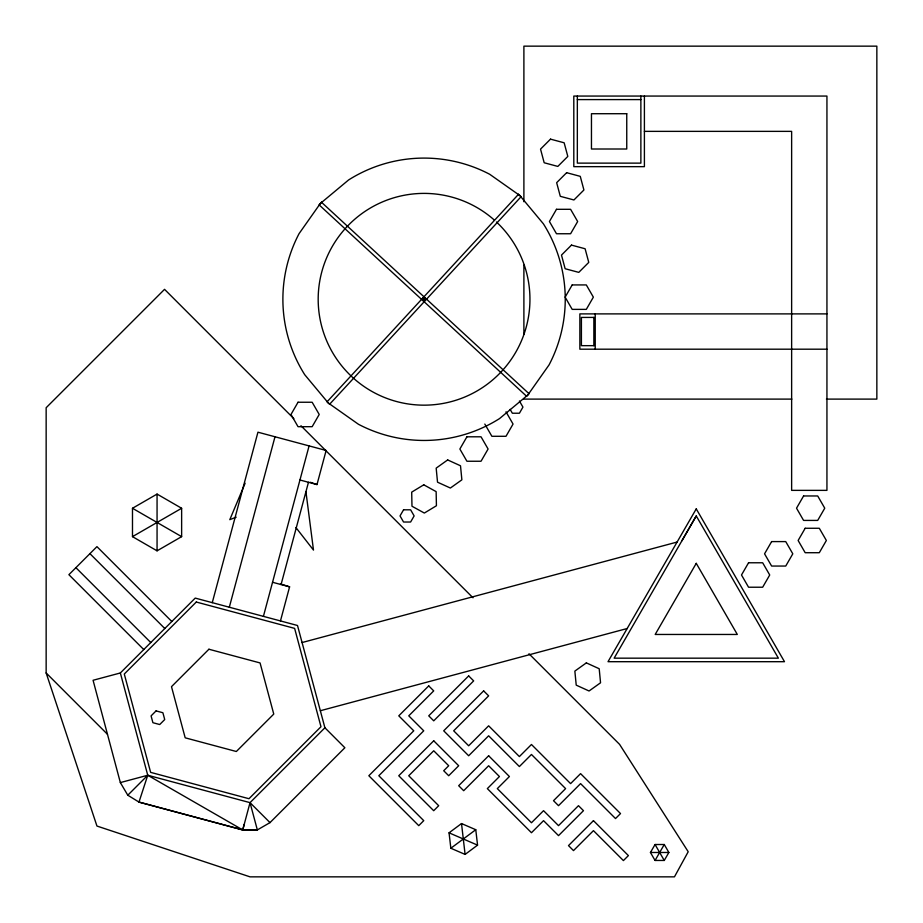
<?xml version="1.0" encoding="UTF-8"?>
<svg xmlns="http://www.w3.org/2000/svg" width="923" height="923" viewBox="0 0 923 923"><rect width="100%" height="100%" fill="white"/><g stroke="black" fill="none" stroke-linecap="round" stroke-linejoin="round"><path stroke-width="1.38" d="M244.18 824.481L242.726 829.927L138.981 802.087L127.789 795.211L120.348 782.589L93.073 680.274L120.348 672.971L195.226 598.092L297.506 625.494L324.908 727.774L344.867 747.745L270.001 822.612L257.344 829.927L242.726 829.927L147.749 775.251L120.348 782.589M212.267 602.661L257.944 432.195L326.131 450.47L316.993 484.563L299.952 479.995M229.319 607.23L274.996 436.764M263.413 616.368L309.09 445.901M281.065 584.559L308.467 482.279M280.454 620.937L289.591 586.843L280.454 583.901M324.908 727.774L250.029 802.652L242.726 829.927L138.981 802.087L147.749 775.251L120.348 672.971M245.114 483.271L229.804 519.661L236.184 517.168M696.254 515.934L614.13 658.168L778.377 658.168L696.254 515.934L681.912 540.763M650.45 852.483L655.053 844.51L664.26 844.51L668.863 852.483L664.26 860.455L655.053 860.455L650.45 852.483L668.863 852.483M655.053 860.455L664.26 844.51M422.872 300.575L425.261 297.979M127.789 795.211L147.749 775.251L250.029 802.652L270.001 822.612M449.051 832.823L461.512 823.558L475.772 829.719L477.56 845.145L465.1 854.41L450.839 848.249L449.051 832.823L477.56 845.145M450.839 848.249L475.772 829.719M132.485 508.273L157.06 494.082L181.635 508.273L181.635 536.644L157.06 550.835L132.485 536.644L132.485 508.273L181.635 536.644M132.485 536.644L181.635 508.273M302.063 642.546L677.09 542.055M320.339 710.733L627.179 628.517M577.337 99.592L640.874 99.592M644.404 131.366L791.634 131.366L791.634 490.367L826.939 490.367L826.939 96.061L573.806 96.061L573.806 166.659L644.404 166.659L644.404 96.061M826.939 313.889L579.863 313.889L579.863 349.194L826.939 349.194M594.32 317.42L581.409 317.42L581.409 345.664L594.32 345.664M523.895 399.105L791.853 399.105M826.431 399.105L876.85 399.105L876.85 46.15L523.895 46.15L523.895 201.733M242.726 829.789L257.344 829.927L250.029 802.652M272.539 582.275L289.591 586.843M310.301 482.279L316.993 484.563M422.769 298.083L425.365 300.471M293.826 418.615L164.548 289.337L46.15 407.735L46.15 672.971L96.95 826.05L250.029 876.85L674.459 876.85L688.212 851.733L619.575 744.365L528.971 653.761M300.956 425.745L472.991 597.781M171.805 621.502L96.938 546.635L68.89 574.683L143.757 649.55M89.923 553.65L164.802 628.517M75.905 567.668L150.772 642.546M46.15 672.971L107.472 734.293M295.937 527.575L313.485 550.085L305.951 491.878M519.418 400.997L522.949 407.112L519.418 413.227L512.357 413.227L510.119 409.351M506 411.831L513.05 424.061L506 436.291L491.878 436.291L484.817 424.061M655.053 844.51L664.26 860.455M461.512 823.558L465.1 854.41M640.874 96.061L640.874 163.129L577.337 163.129L577.337 96.061M595.231 313.889L595.231 349.194M593.858 317.42L593.858 345.664M523.895 265.132L523.895 334.276M157.06 494.082L157.06 550.835M496.459 222.005A105.891 105.891 0 0 1 455.662 400.34A105.891 105.891 0 0 1 320.546 277.015A105.891 105.891 0 0 1 494.416 220.136M298.037 402.243L290.987 414.462L298.037 426.691L312.159 426.691L319.22 414.462L312.159 402.243L298.037 402.243M556.488 209.302L549.427 221.52L556.488 233.75L570.599 233.75L577.66 221.52L570.599 209.302L556.488 209.302M403.559 509.808L400.028 515.911L403.559 522.026L410.608 522.026L414.139 515.911L410.608 509.808L403.559 509.808M466.923 436.798L459.862 449.016L466.923 461.246L481.033 461.246L488.094 449.016L481.033 436.798L466.923 436.798M572.191 284.93L565.13 297.148L572.191 309.378L586.313 309.378L593.362 297.148L586.313 284.93L572.191 284.93M696.254 508.873L608.015 661.699L784.492 661.699L696.254 508.873M696.254 563.342L655.192 634.459L737.315 634.459L696.254 563.342M748.553 562.776L741.492 574.994L748.553 587.224L762.663 587.224L769.724 574.994L762.663 562.776L748.553 562.776M771.616 541.593L764.556 553.823L771.616 566.053L785.738 566.053L792.799 553.823L785.738 541.593L771.616 541.593M803.587 495.963L796.526 508.192L803.587 520.422L817.697 520.422L824.758 508.192L817.697 495.963L803.587 495.963M805.179 528.268L798.13 540.486L805.179 552.715L819.301 552.715L826.362 540.486L819.301 528.268L805.179 528.268M320.293 203.545L299.052 233.669A141.184 141.184 0 0 0 304.74 374.726L328.334 403.039L358.459 424.28A141.184 141.184 0 0 0 499.516 418.604L527.829 395.009L549.07 364.885A141.184 141.184 0 0 0 543.393 223.816L519.799 195.503L489.675 174.262A141.184 141.184 0 0 0 348.606 179.95L320.293 203.545M321.492 202.252L319.093 204.837L526.641 396.302L529.029 393.706L321.492 202.252M518.495 194.303L327.042 401.851L329.626 404.239L521.091 196.703L518.495 194.303M550.512 139.142L540.532 149.122L544.178 162.76L557.815 166.417L567.807 156.425L564.149 142.788L550.512 139.142M566.63 172.693L556.65 182.685L560.296 196.322L573.933 199.968L583.913 189.988L580.267 176.351L566.63 172.693M196.276 602.027L124.282 674.021L150.634 772.366L248.979 798.718L320.973 726.724L294.622 628.378L196.276 602.027M571.475 245.103L561.484 255.094L565.141 268.731L578.779 272.377L588.759 262.397L585.113 248.76L571.475 245.103M208.921 649.238L171.493 686.666L185.188 737.812L236.334 751.507L273.762 714.079L260.067 662.933L208.921 649.238M156.068 710.895L151.084 715.89L152.906 722.709L159.725 724.532L164.721 719.548L162.886 712.729L156.068 710.895M428.734 685.881L398.782 715.833L413.758 730.808L368.842 775.735L418.754 825.647L423.749 820.651L378.822 775.735L423.738 730.808L408.762 715.833L433.718 690.877L428.734 685.881M468.665 675.901L428.734 715.833L433.729 720.828L473.661 680.886L468.665 675.901M433.729 740.788L398.759 775.758L433.695 810.706L438.69 805.71L408.739 775.758L433.729 750.768L448.705 765.744L443.709 770.74L448.705 775.735L458.685 765.744L433.729 740.788M483.64 690.877L443.709 730.808L468.665 755.764L488.636 735.793L519.384 766.552L531.463 754.472L565.603 788.611L553.523 800.691L558.519 805.675L580.579 783.615L615.514 818.563L620.51 813.567L580.579 773.636L570.587 783.615L531.463 744.492L519.384 756.572L488.636 725.813L468.665 745.784L453.689 730.808L488.636 695.861L483.64 690.877M488.636 755.764L458.685 785.715L463.681 790.699L488.636 765.744L499.424 776.531L487.344 788.611L531.463 832.731L543.543 820.651L558.519 835.627L583.474 810.671L578.479 805.675L558.519 825.647L543.543 810.671L531.463 822.751L497.324 788.611L509.404 776.531L488.636 755.764M593.454 820.651L568.499 845.606L573.495 850.602L593.454 830.642L623.406 860.582L628.401 855.598L593.454 820.651M447.667 459.931L436.175 468.134L437.525 482.187L450.378 488.036L461.869 479.833L460.508 465.78L447.667 459.931M586.347 662.887L574.856 671.09L576.217 685.143L589.059 690.992L600.55 682.789L599.2 668.737L586.347 662.887M423.772 484.817L411.693 492.132L411.981 506.242L424.349 513.05L436.429 505.746L436.141 491.624L423.772 484.817M626.752 113.714L591.458 113.714L591.458 149.007L626.752 149.007L626.752 113.714"/></g></svg>
